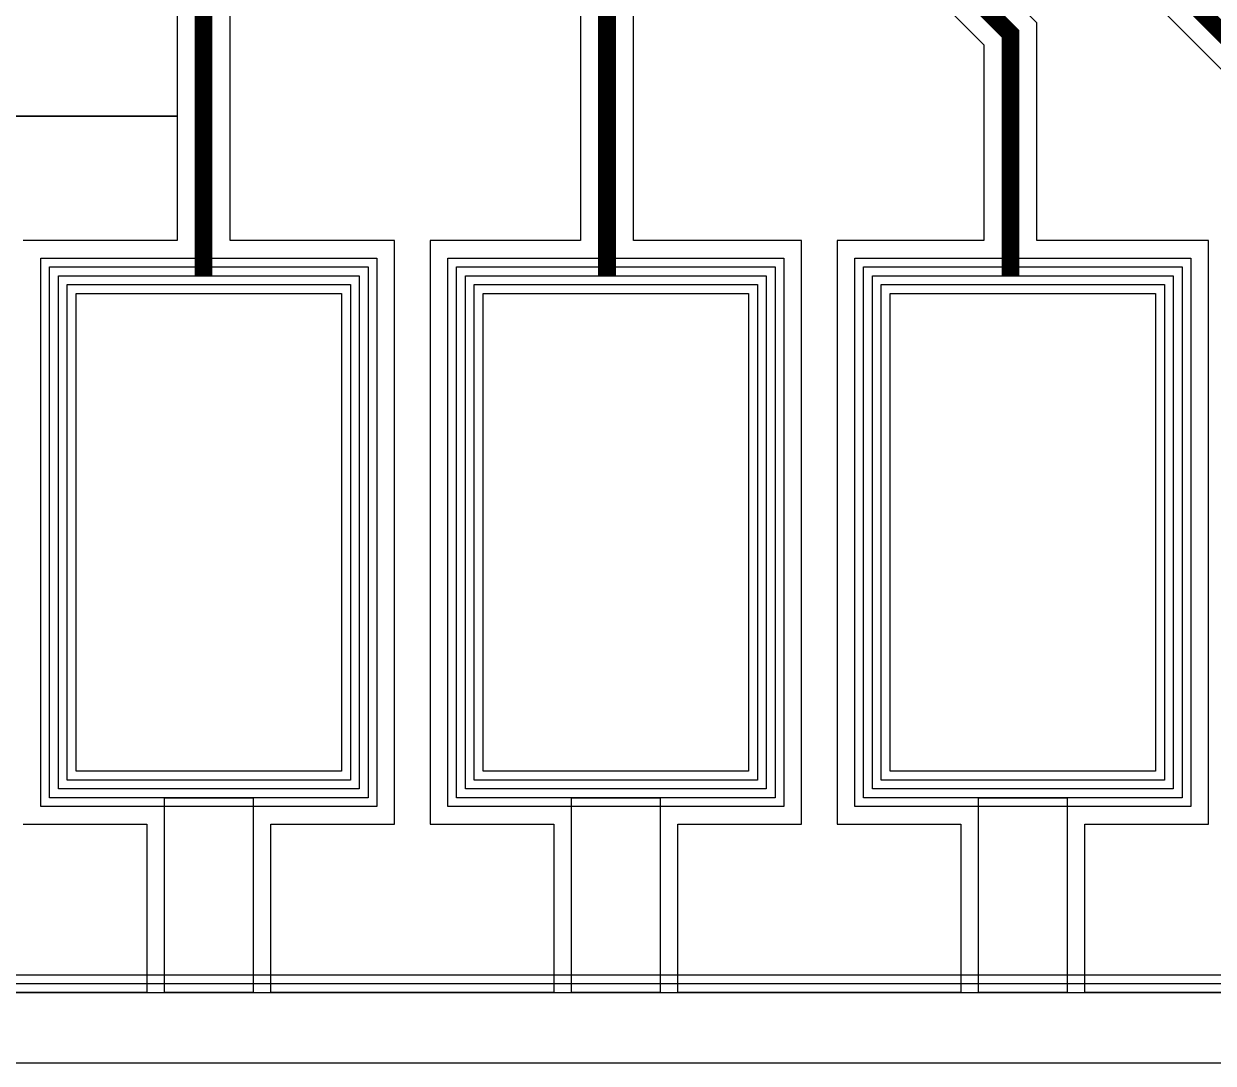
# Model space of a CAD drawing. Extents: x -87611 to 96139, y 77822 to 138139.
# Drawn here: x -20481 to -19809, y 109859 to 110446 of the extents above; entities that cross this region are included whole.
import ezdxf

# ---------------------------------------------------------------- set-up
doc = ezdxf.new("R2010")
doc.units = 0
doc.header["$MEASUREMENT"] = 0
doc.layers.get('0').update_dxf_attribs({"color": 6})
for name, color, linetype in [('L12D0 Etch', 190, 'Continuous'), ('L14D0 Au', 2, 'Continuous'), ('L15D0 PVIA', 7, 'Continuous'), ('L3D0 Base', 3, 'Continuous'), ('L4D0 Cntr', 1, 'Continuous'), ('L7D0 DE', 42, 'Continuous'), ('L8D0 Wire', 5, 'Continuous')]:
    doc.layers.add(name, color=color, linetype=linetype)

# ---------------------------------------------------------------- blocks, each defined once
blk = doc.blocks.new('32PAD')
at = {"layer": 'L14D0 Au'}
blk.add_lwpolyline([(-80, 10), (-80, 290), (80, 290), (80, 10)], close=True, dxfattribs=at)
at = {"layer": 'L15D0 PVIA'}
blk.add_lwpolyline([(-75, 15), (-75, 285), (75, 285), (75, 15)], close=True, dxfattribs=at)
at = {"layer": 'L3D0 Base'}
for points in [[(-25, 300), (-25, 410), (25, 410), (25, 300)], [(-90, 0), (-90, 300), (90, 300), (90, 0)]]:
    blk.add_lwpolyline(points, close=True, dxfattribs=at)
at = {"layer": 'L4D0 Cntr'}
blk.add_lwpolyline([(-85, 5), (-85, 295), (85, 295), (85, 5)], close=True, dxfattribs=at)
at = {"layer": 'L8D0 Wire'}
blk.add_lwpolyline([(-95, -5), (-95, 305), (95, 305), (95, -5)], close=True, dxfattribs=at)
blk = doc.blocks.new('_32PADS')
at = {"rotation": 180}
for p in [(345, -1050), (575, -1050), (805, -1050)]:
    blk.add_blockref('32PAD', p, dxfattribs=at)
blk = doc.blocks.new('_32TRCE70')
at = {"layer": 'L14D0 Au'}
for points in [[(-114, 135.21), (-966.8, 988.02), (-966.8, 1035), (-930, 1035), (-930, 1365), (-1000, 1365), (-1000, 1460), (-840, 1460), (-840, 1365), (-910, 1365), (-910, 1035), (-813, 1035), (-813, 912), (-282.84, 381.84), (-304.06, 360.62), (-240.42, 296.99), (-219.2, 318.2)], [(-176.78, 360.62), (-240.42, 424.26), (-261.63, 403.05), (-783, 924.42), (-783, 1035), (-700, 1035), (-700, 1365), (-770, 1365), (-770, 1460), (-610, 1460), (-610, 1365), (-680, 1365), (-680, 1035), (-585, 1035), (-585, 804.2), (-135.21, 354.41)], [(-105.21, 366.84), (-555, 816.63), (-555, 1035), (-470, 1035), (-470, 1365), (-540, 1365), (-540, 1460), (-380, 1460), (-380, 1365), (-450, 1365), (-450, 1035), (-357, 1035), (-357, 696.41), (-162.63, 502.05)], [(-141.42, 523.26), (-327, 708.84), (-327, 964.81), (-149.64, 964.81)], [(-78.36, 964.81), (-327, 964.81), (-327, 1035), (-240, 1035)], [(-240, 1365), (-310, 1365), (-310, 1460), (-35, 1460)]]:
    blk.add_lwpolyline(points, dxfattribs=at)
at = {"layer": 'L8D0 Wire', "const_width": 10}
for points in [[(-981.8, 1055), (-981.8, 981.8), (-120.21, 120.21), (-57.72, 120.21)], [(-270.98, 391.19), (-798, 918.21), (-798, 1055)], [(-120.21, 298.14), (-120.21, 360.62), (-570, 810.42), (-570, 1055)], [(-150.77, 511.4), (-342, 702.62), (-342, 1055)]]:
    blk.add_lwpolyline(points, dxfattribs=at)
blk = doc.blocks.new('$32_70_A')
at = {"layer": 'L12D0 Etch'}
blk.add_lwpolyline([(0, 0), (0, 2950), (50, 2950), (50, 50), (2950, 50), (2950, 2950), (0, 2950), (0, 3000), (3000, 3000), (3000, 0)], close=True, dxfattribs=at)
at = {"layer": 'L3D0 Base'}
blk.add_lwpolyline([(0, 0), (0, 2960), (40, 2960), (40, 40), (2960, 40), (2960, 2960), (0, 2960), (0, 3000), (3000, 3000), (3000, 0)], close=True, dxfattribs=at)
at = {"layer": 'L4D0 Cntr'}
blk.add_lwpolyline([(0, 0), (0, 2955), (45, 2955), (45, 45), (2955, 45), (2955, 2955), (0, 2955), (0, 3000), (3000, 3000), (3000, 0)], close=True, dxfattribs=at)
at = {"layer": 'L7D0 DE'}
blk.add_lwpolyline([(0, 0), (0, 2960), (40, 2960), (40, 40), (2960, 40), (2960, 2960), (0, 2960), (0, 3000), (3000, 3000), (3000, 0)], close=True, dxfattribs=at)
blk.add_blockref('_32PADS', (1500, 1500))
at = {"rotation": 180}
blk.add_blockref('_32TRCE70', (1500, 1500), dxfattribs=at)

msp = doc.modelspace()

# ---------------------------------------------------------------- block references
at = {"linetype": 'Continuous'}
msp.add_blockref('$32_70_A', (-22221.72, 109858.93), dxfattribs=at)

doc.saveas('drawing.dxf')
